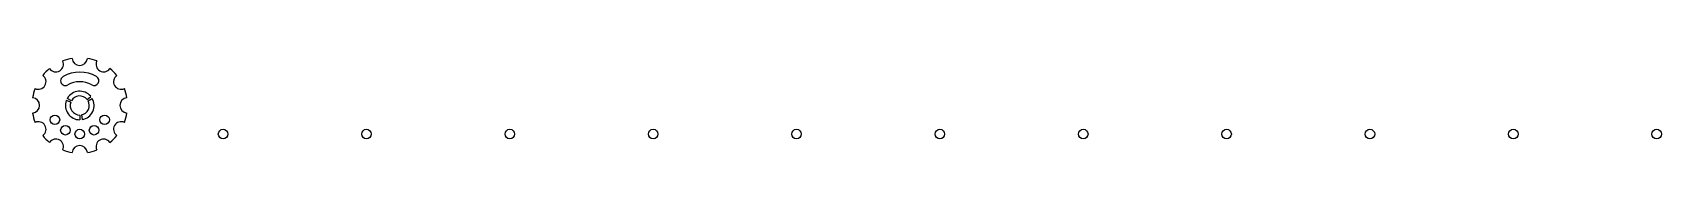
# Model space of a CAD drawing. Header units: inches. Extents: x 32 to 372, y 23 to 42.
import ezdxf

# ---------------------------------------------------------------- set-up
doc = ezdxf.new("R2010")
doc.units = ezdxf.units.IN
doc.header["$MEASUREMENT"] = 0

msp = doc.modelspace()

# ---------------------------------------------------------------- linework, layer by layer
for p, q in [((39.69, 33.61), (38.82, 34.11)), ((42.95, 33.89), (43.72, 34.53)), ((43.15, 33.61), (44.02, 34.11)), ((39.54, 33.29), (38.6, 33.63)), ((41.42, 30.61), (41.42, 29.61)), ((41.77, 30.64), (41.94, 29.65))]:
    msp.add_line(p, q)
for centre in [(36.22, 29.61), (38.42, 27.41), (41.42, 26.61), (44.42, 27.41), (46.62, 29.61), (71.42, 26.61), (101.42, 26.61), (131.42, 26.61), (161.42, 26.61), (191.42, 26.61), (221.42, 26.61), (251.42, 26.61), (281.42, 26.61), (311.42, 26.61), (341.42, 26.61), (371.42, 26.61)]:
    msp.add_circle(centre, 1)
for centre, radius, start, end in [((36.42, 41.27), 1.6, 214.5886, 25.4114), ((41.42, 32.61), 10, 99.1771, 110.8229), ((41.42, 42.61), 1.6, 184.5886, 355.4114), ((41.42, 32.61), 10, 69.1771, 80.8229), ((46.42, 41.27), 1.6, 154.5886, 325.4114), ((32.76, 37.61), 1.6, 244.5886, 55.4114), ((41.42, 32.61), 10, 129.1771, 140.8229), ((38.42, 37.8), 1, 120, 300), ((41.42, 32.61), 7, 60, 120), ((41.42, 32.61), 5, 60, 120), ((44.42, 37.8), 1, 240, 60), ((41.42, 32.61), 10, 39.1771, 50.8229), ((50.08, 37.61), 1.6, 124.5886, 295.4114), ((41.42, 32.61), 10, 159.1771, 170.8229), ((31.42, 32.61), 1.6, 274.5886, 85.4114), ((41.42, 32.61), 3, 40, 150), ((41.42, 32.61), 2, 40, 150), ((41.42, 32.61), 3, 280, 30), ((51.42, 32.61), 1.6, 94.5886, 265.4114), ((41.42, 32.61), 10, 9.1771, 20.8229), ((41.42, 32.61), 10, 189.1771, 200.8229), ((41.42, 32.61), 3, 160, 270), ((41.42, 32.61), 2, 160, 270), ((41.42, 32.61), 2, 280, 30), ((41.42, 32.61), 10, 339.1771, 350.8229), ((32.76, 27.61), 1.6, 304.5886, 115.4114), ((50.08, 27.61), 1.6, 64.5886, 235.4114), ((41.42, 32.61), 10, 219.1771, 230.8229), ((36.42, 23.95), 1.6, 334.5886, 145.4114), ((41.42, 22.61), 1.6, 4.5886, 175.4114), ((46.42, 23.95), 1.6, 34.5886, 205.4114), ((41.42, 32.61), 10, 309.1771, 320.8229), ((41.42, 32.61), 10, 249.1771, 260.8229), ((41.42, 32.61), 10, 279.1771, 290.8229)]:
    msp.add_arc(centre, radius, start, end)

doc.saveas('drawing.dxf')
